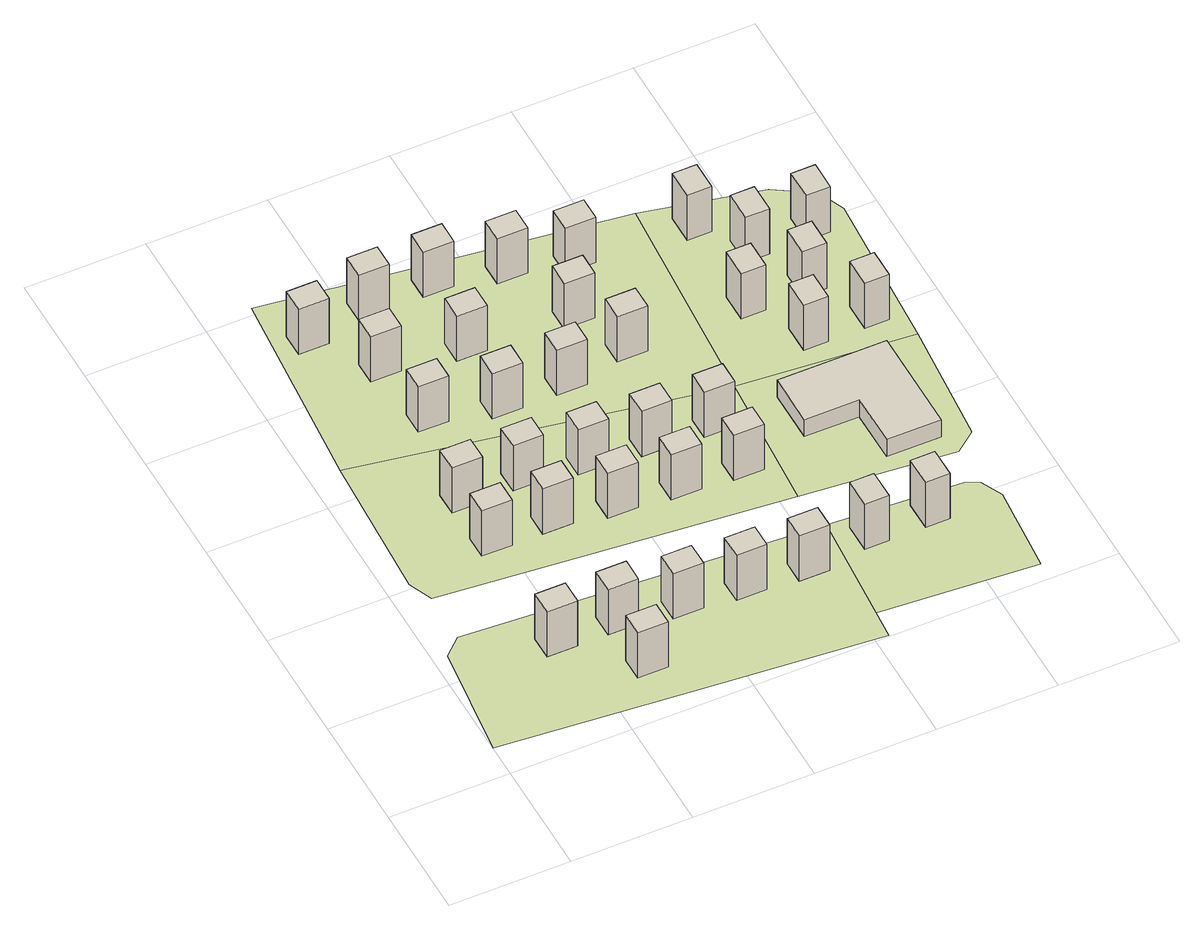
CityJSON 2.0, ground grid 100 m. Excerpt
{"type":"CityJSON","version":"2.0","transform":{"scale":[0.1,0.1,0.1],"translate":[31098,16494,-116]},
"CityObjects":{
"building1":{"type":"Building","geometry":[{"type":"Solid","lod":"1","boundaries":[[[[0,1,2,3]],[[4,5,2,1]],[[6,7,0,3]],[[0,7,4,1]],[[4,7,6,5]],[[6,3,2,5]]]]}]},
"building2":{"type":"Building","geometry":[{"type":"Solid","lod":"1","boundaries":[[[[8,9,10,11]],[[12,13,10,9]],[[14,15,8,11]],[[8,15,12,9]],[[12,15,14,13]],[[14,11,10,13]]]]}]},
"building3":{"type":"Building","geometry":[{"type":"Solid","lod":"1","boundaries":[[[[16,17,18,19]],[[20,21,18,17]],[[22,23,16,19]],[[16,23,20,17]],[[20,23,22,21]],[[22,19,18,21]]]]}]},
"building4":{"type":"Building","geometry":[{"type":"Solid","lod":"1","boundaries":[[[[24,25,26,27]],[[28,29,26,25]],[[30,31,24,27]],[[24,31,28,25]],[[28,31,30,29]],[[30,27,26,29]]]]}]},
"building5":{"type":"Building","geometry":[{"type":"Solid","lod":"1","boundaries":[[[[32,33,34,35]],[[36,37,34,33]],[[38,39,32,35]],[[32,39,36,33]],[[36,39,38,37]],[[38,35,34,37]]]]}]},
"building6":{"type":"Building","geometry":[{"type":"Solid","lod":"1","boundaries":[[[[40,41,42,43]],[[44,45,42,41]],[[46,47,40,43]],[[40,47,44,41]],[[44,47,46,45]],[[46,43,42,45]]]]}]},
"building7":{"type":"Building","geometry":[{"type":"Solid","lod":"1","boundaries":[[[[48,49,50,51]],[[52,53,50,49]],[[54,55,48,51]],[[48,55,52,49]],[[52,55,54,53]],[[54,51,50,53]]]]}]},
"building8":{"type":"Building","geometry":[{"type":"Solid","lod":"1","boundaries":[[[[56,57,58,59]],[[56,59,60,61]],[[58,57,62,63]],[[58,63,60,59]],[[62,61,60,63]],[[62,57,56,61]]]]}]},
"building9":{"type":"Building","geometry":[{"type":"Solid","lod":"1","boundaries":[[[[64,65,66,67]],[[68,69,66,65]],[[70,71,64,67]],[[64,71,68,65]],[[68,71,70,69]],[[70,67,66,69]]]]}]},
"building10":{"type":"Building","geometry":[{"type":"Solid","lod":"1","boundaries":[[[[72,73,74,75]],[[76,77,74,73]],[[78,79,72,75]],[[72,79,76,73]],[[76,79,78,77]],[[78,75,74,77]]]]}]},
"building11":{"type":"Building","geometry":[{"type":"Solid","lod":"1","boundaries":[[[[80,81,82,83]],[[84,85,82,81]],[[86,87,80,83]],[[80,87,84,81]],[[84,87,86,85]],[[86,83,82,85]]]]}]},
"building12":{"type":"Building","geometry":[{"type":"Solid","lod":"1","boundaries":[[[[88,89,90,91]],[[92,93,90,89]],[[94,95,88,91]],[[88,95,92,89]],[[92,95,94,93]],[[94,91,90,93]]]]}]},
"building13":{"type":"Building","geometry":[{"type":"Solid","lod":"1","boundaries":[[[[96,97,98,99]],[[100,101,98,97]],[[102,103,96,99]],[[96,103,100,97]],[[100,103,102,101]],[[102,99,98,101]]]]}]},
"building14":{"type":"Building","geometry":[{"type":"Solid","lod":"1","boundaries":[[[[104,105,106,107]],[[104,107,108,109]],[[106,105,110,111]],[[106,111,108,107]],[[110,109,108,111]],[[110,105,104,109]]]]}]},
"building15":{"type":"Building","geometry":[{"type":"Solid","lod":"1","boundaries":[[[[112,113,114,115]],[[116,117,114,113]],[[118,119,112,115]],[[112,119,116,113]],[[116,119,118,117]],[[118,115,114,117]]]]}]},
"building16":{"type":"Building","geometry":[{"type":"Solid","lod":"1","boundaries":[[[[120,121,122,123]],[[124,125,122,121]],[[126,127,120,123]],[[120,127,124,121]],[[124,127,126,125]],[[126,123,122,125]]]]}]},
"building17":{"type":"Building","geometry":[{"type":"Solid","lod":"1","boundaries":[[[[128,129,130,131]],[[132,133,130,129]],[[134,135,128,131]],[[128,135,132,129]],[[132,135,134,133]],[[134,131,130,133]]]]}]},
"building18":{"type":"Building","geometry":[{"type":"Solid","lod":"1","boundaries":[[[[136,137,138,139]],[[140,141,138,137]],[[142,143,136,139]],[[136,143,140,137]],[[140,143,142,141]],[[142,139,138,141]]]]}]},
"building19":{"type":"Building","geometry":[{"type":"Solid","lod":"1","boundaries":[[[[144,145,146,147]],[[148,149,146,145]],[[150,151,144,147]],[[144,151,148,145]],[[148,151,150,149]],[[150,147,146,149]]]]}]},
"building20":{"type":"Building","geometry":[{"type":"Solid","lod":"1","boundaries":[[[[152,153,154,155]],[[152,155,156,157]],[[154,153,158,159]],[[154,159,156,155]],[[158,157,156,159]],[[158,153,152,157]]]]}]},
"building21":{"type":"Building","geometry":[{"type":"Solid","lod":"1","boundaries":[[[[160,161,162,163]],[[164,165,162,161]],[[166,167,160,163]],[[160,167,164,161]],[[164,167,166,165]],[[166,163,162,165]]]]}]},
"building22":{"type":"Building","geometry":[{"type":"Solid","lod":"1","boundaries":[[[[168,169,170,171]],[[172,173,170,169]],[[174,175,168,171]],[[168,175,172,169]],[[172,175,174,173]],[[174,171,170,173]]]]}]},
"building23":{"type":"Building","geometry":[{"type":"Solid","lod":"1","boundaries":[[[[176,177,178,179]],[[180,181,178,177]],[[182,183,176,179]],[[176,183,180,177]],[[180,183,182,181]],[[182,179,178,181]]]]}]},
"building24":{"type":"Building","geometry":[{"type":"Solid","lod":"1","boundaries":[[[[184,185,186,187]],[[188,189,186,185]],[[190,191,184,187]],[[184,191,188,185]],[[188,191,190,189]],[[190,187,186,189]]]]}]},
"building25":{"type":"Building","geometry":[{"type":"Solid","lod":"1","boundaries":[[[[192,193,194,195]],[[196,197,194,193]],[[198,199,192,195]],[[192,199,196,193]],[[196,199,198,197]],[[198,195,194,197]]]]}]},
"building26":{"type":"Building","geometry":[{"type":"Solid","lod":"1","boundaries":[[[[200,201,202,203]],[[204,205,202,201]],[[206,207,200,203]],[[200,207,204,201]],[[204,207,206,205]],[[206,203,202,205]]]]}]},
"building27":{"type":"Building","geometry":[{"type":"Solid","lod":"1","boundaries":[[[[208,209,210,211]],[[208,211,212,213]],[[210,209,214,215]],[[210,215,212,211]],[[214,213,212,215]],[[214,209,208,213]]]]}]},
"building28":{"type":"Building","geometry":[{"type":"Solid","lod":"1","boundaries":[[[[216,217,218,219]],[[218,220,221,219]],[[222,217,216,223]],[[218,217,222,220]],[[222,223,221,220]],[[216,219,221,223]]]]}]},
"building29":{"type":"Building","geometry":[{"type":"Solid","lod":"1","boundaries":[[[[224,225,226,227]],[[228,229,226,225]],[[230,231,224,227]],[[224,231,228,225]],[[228,231,230,229]],[[230,227,226,229]]]]}]},
"building30":{"type":"Building","geometry":[{"type":"Solid","lod":"1","boundaries":[[[[232,233,234,235]],[[234,236,237,235]],[[238,233,232,239]],[[234,233,238,236]],[[238,239,237,236]],[[232,235,237,239]]]]}]},
"building31":{"type":"Building","geometry":[{"type":"Solid","lod":"1","boundaries":[[[[240,241,242,243]],[[241,244,245,246,247,242]],[[248,245,244,249]],[[240,243,250,251,248,249]],[[248,251,246,245]],[[246,251,250,247]],[[240,249,244,241]],[[250,243,242,247]]]]}]},
"building32":{"type":"Building","geometry":[{"type":"Solid","lod":"1","boundaries":[[[[252,253,254,255]],[[254,256,257,255]],[[258,253,252,259]],[[254,253,258,256]],[[258,259,257,256]],[[252,255,257,259]]]]}]},
"building33":{"type":"Building","geometry":[{"type":"Solid","lod":"1","boundaries":[[[[260,261,262,263]],[[262,264,265,263]],[[266,261,260,267]],[[262,261,266,264]],[[266,267,265,264]],[[260,263,265,267]]]]}]},
"building34":{"type":"Building","geometry":[{"type":"Solid","lod":"1","boundaries":[[[[268,269,270,271]],[[270,272,273,271]],[[274,269,268,275]],[[270,269,274,272]],[[274,275,273,272]],[[268,271,273,275]]]]}]},
"building35":{"type":"Building","geometry":[{"type":"Solid","lod":"1","boundaries":[[[[276,277,278,279]],[[278,280,281,279]],[[282,277,276,283]],[[278,277,282,280]],[[282,283,281,280]],[[276,279,281,283]]]]}]},
"building36":{"type":"Building","geometry":[{"type":"Solid","lod":"1","boundaries":[[[[284,285,286,287]],[[286,288,289,287]],[[290,285,284,291]],[[286,285,290,288]],[[290,291,289,288]],[[284,287,289,291]]]]}]},
"building37":{"type":"Building","geometry":[{"type":"Solid","lod":"1","boundaries":[[[[292,293,294,295]],[[294,296,297,295]],[[298,293,292,299]],[[294,293,298,296]],[[298,299,297,296]],[[292,295,297,299]]]]}]},
"building38":{"type":"Building","geometry":[{"type":"Solid","lod":"1","boundaries":[[[[300,301,302,303]],[[302,304,305,303]],[[306,301,300,307]],[[302,301,306,304]],[[306,307,305,304]],[[300,303,305,307]]]]}]},
"landuse1":{"type":"LandUse","geometry":[{"type":"MultiSurface","lod":"1","boundaries":[[[308,309,310,311,312,313]]]}]},
"landuse2":{"type":"LandUse","geometry":[{"type":"MultiSurface","lod":"1","boundaries":[[[314,315,316,317,318]]]}]},
"landuse3":{"type":"LandUse","geometry":[{"type":"MultiSurface","lod":"1","boundaries":[[[318,317,319,320]]]}]},
"landuse4":{"type":"LandUse","attributes":{"name":"luse5"},"geometry":[{"type":"MultiSurface","lod":"1","boundaries":[[[310,321,322,323,324,325]]]}]},
"landuse5":{"type":"LandUse","geometry":[{"type":"MultiSurface","lod":"1","boundaries":[[[316,326,327,328,317]]]}]},
"landuse6":{"type":"LandUse","geometry":[{"type":"MultiSurface","lod":"1","boundaries":[[[317,328,329,330,331,319]]]}]}
},
"vertices":[
[770,1136,489],[770,1136,9],[770,936,9],[770,936,489],[1020,1136,9],[1020,936,9],[1020,936,489],[1020,1136,489],
[1270,646,489],[1270,646,9],[1270,446,9],[1270,446,489],[1520,646,9],[1520,446,9],[1520,446,489],[1520,646,489],
[796,2263,489],[796,2263,9],[796,2063,9],[796,2063,489],[1046,2263,9],[1046,2063,9],[1046,2063,489],[1046,2263,489],
[1270,1136,489],[1270,1136,9],[1270,936,9],[1270,936,489],[1520,1136,9],[1520,936,9],[1520,936,489],[1520,1136,489],
[796,2753,489],[796,2753,9],[796,2553,9],[796,2553,489],[1046,2753,9],[1046,2553,9],[1046,2553,489],[1046,2753,489],
[504,4696,489],[504,4696,9],[504,4496,9],[504,4496,489],[754,4696,9],[754,4496,9],[754,4496,489],[754,4696,489],
[1296,2263,489],[1296,2263,9],[1296,2063,9],[1296,2063,489],[1546,2263,9],[1546,2063,9],[1546,2063,489],[1546,2263,489],
[939,3397,9],[939,3397,489],[939,3597,489],[939,3597,9],[1189,3597,9],[1189,3397,9],[1189,3397,489],[1189,3597,489],
[1770,1066,489],[1770,1066,9],[1770,866,9],[1770,866,489],[2020,1066,9],[2020,866,9],[2020,866,489],[2020,1066,489],
[854,4209,489],[854,4209,9],[854,4009,9],[854,4009,489],[1104,4209,9],[1104,4009,9],[1104,4009,489],[1104,4209,489],
[1296,2753,489],[1296,2753,9],[1296,2553,9],[1296,2553,489],[1546,2753,9],[1546,2553,9],[1546,2553,489],[1546,2753,489],
[1796,2193,489],[1796,2193,9],[1796,1993,9],[1796,1993,489],[2046,2193,9],[2046,1993,9],[2046,1993,489],[2046,2193,489],
[1053,4804,489],[1053,4804,9],[1053,4604,9],[1053,4604,489],[1303,4804,9],[1303,4604,9],[1303,4604,489],[1303,4804,489],
[1486,3276,9],[1486,3276,489],[1486,3476,489],[1486,3476,9],[1736,3476,9],[1736,3276,9],[1736,3276,489],[1736,3476,489],
[2270,1026,489],[2270,1026,9],[2270,826,9],[2270,826,489],[2520,1026,9],[2520,826,9],[2520,826,489],[2520,1026,489],
[1796,2683,489],[1796,2683,9],[1796,2483,9],[1796,2483,489],[2046,2683,9],[2046,2483,9],[2046,2483,489],[2046,2683,489],
[1512,4115,489],[1512,4115,9],[1512,3915,9],[1512,3915,489],[1762,4115,9],[1762,3915,9],[1762,3915,489],[1762,4115,489],
[2296,2153,489],[2296,2153,9],[2296,1953,9],[2296,1953,489],[2546,2153,9],[2546,1953,9],[2546,1953,489],[2546,2153,489],
[1583,4804,489],[1583,4804,9],[1583,4604,9],[1583,4604,489],[1833,4804,9],[1833,4604,9],[1833,4604,489],[1833,4804,489],
[2016,3276,9],[2016,3276,489],[2016,3476,489],[2016,3476,9],[2266,3476,9],[2266,3276,9],[2266,3276,489],[2266,3476,489],
[2770,996,489],[2770,996,9],[2770,796,9],[2770,796,489],[3020,996,9],[3020,796,9],[3020,796,489],[3020,996,489],
[2296,2643,489],[2296,2643,9],[2296,2443,9],[2296,2443,489],[2546,2643,9],[2546,2443,9],[2546,2443,489],[2546,2643,489],
[2796,2123,489],[2796,2123,9],[2796,1923,9],[2796,1923,489],[3046,2123,9],[3046,1923,9],[3046,1923,489],[3046,2123,489],
[2130,4683,489],[2130,4683,9],[2130,4483,9],[2130,4483,489],[2380,4683,9],[2380,4483,9],[2380,4483,489],[2380,4683,489],
[2796,2613,489],[2796,2613,9],[2796,2413,9],[2796,2413,489],[3046,2613,9],[3046,2413,9],[3046,2413,489],[3046,2613,489],
[2366,4057,489],[2366,4057,9],[2366,3857,9],[2366,3857,489],[2616,4057,9],[2616,3857,9],[2616,3857,489],[2616,4057,489],
[2565,3384,9],[2565,3384,489],[2565,3584,489],[2565,3584,9],[2815,3584,9],[2815,3384,9],[2815,3384,489],[2815,3584,489],
[3345,871,489],[3345,1121,489],[3345,1121,9],[3345,871,9],[3545,1121,9],[3545,871,9],[3545,1121,489],[3545,871,489],
[2624,4556,489],[2624,4556,9],[2624,4356,9],[2624,4356,489],[2874,4556,9],[2874,4356,9],[2874,4356,489],[2874,4556,489],
[3845,871,489],[3845,1121,489],[3845,1121,9],[3845,871,9],[4045,1121,9],[4045,871,9],[4045,1121,489],[4045,871,489],
[3908,2092,189],[3908,2092,9],[3908,1642,9],[3908,1642,189],[3458,2092,9],[3458,2542,9],[4358,2542,9],[4358,1642,9],[3458,2542,189],[3458,2092,189],[4358,1642,189],[4358,2542,189],
[3576,3366,489],[3576,3616,489],[3576,3616,9],[3576,3366,9],[3776,3616,9],[3776,3366,9],[3776,3616,489],[3776,3366,489],
[3845,2876,489],[3845,3126,489],[3845,3126,9],[3845,2876,9],[4045,3126,9],[4045,2876,9],[4045,3126,489],[4045,2876,489],
[3576,4256,489],[3576,4506,489],[3576,4506,9],[3576,4256,9],[3776,4506,9],[3776,4256,9],[3776,4506,489],[3776,4256,489],
[3856,3866,489],[3856,4116,489],[3856,4116,9],[3856,3866,9],[4056,4116,9],[4056,3866,9],[4056,4116,489],[4056,3866,489],
[4076,3366,489],[4076,3616,489],[4076,3616,9],[4076,3366,9],[4276,3616,9],[4276,3366,9],[4276,3616,489],[4276,3366,489],
[4345,2876,489],[4345,3126,489],[4345,3126,9],[4345,2876,9],[4545,3126,9],[4545,2876,9],[4545,3126,489],[4545,2876,489],
[4356,3866,489],[4356,4116,489],[4356,4116,9],[4356,3866,9],[4556,4116,9],[4556,3866,9],[4556,4116,489],[4556,3866,489],
[122,1268,9],[269,1403,9],[3204,1220,9],[3112,9,9],[1708,133,9],[5,285,9],
[190,2046,9],[275,1843,9],[3142,1571,9],[3224,2777,9],[251,3305,9],
[3356,4672,9],[405,5068,9],
[4305,1153,9],[4412,1099,9],[4495,917,9],[4437,159,9],[3131,258,9],
[4405,1453,9],[4579,1588,9],[4669,2654,9],
[4751,4036,9],[4656,4257,9],[4341,4451,9]
]}
